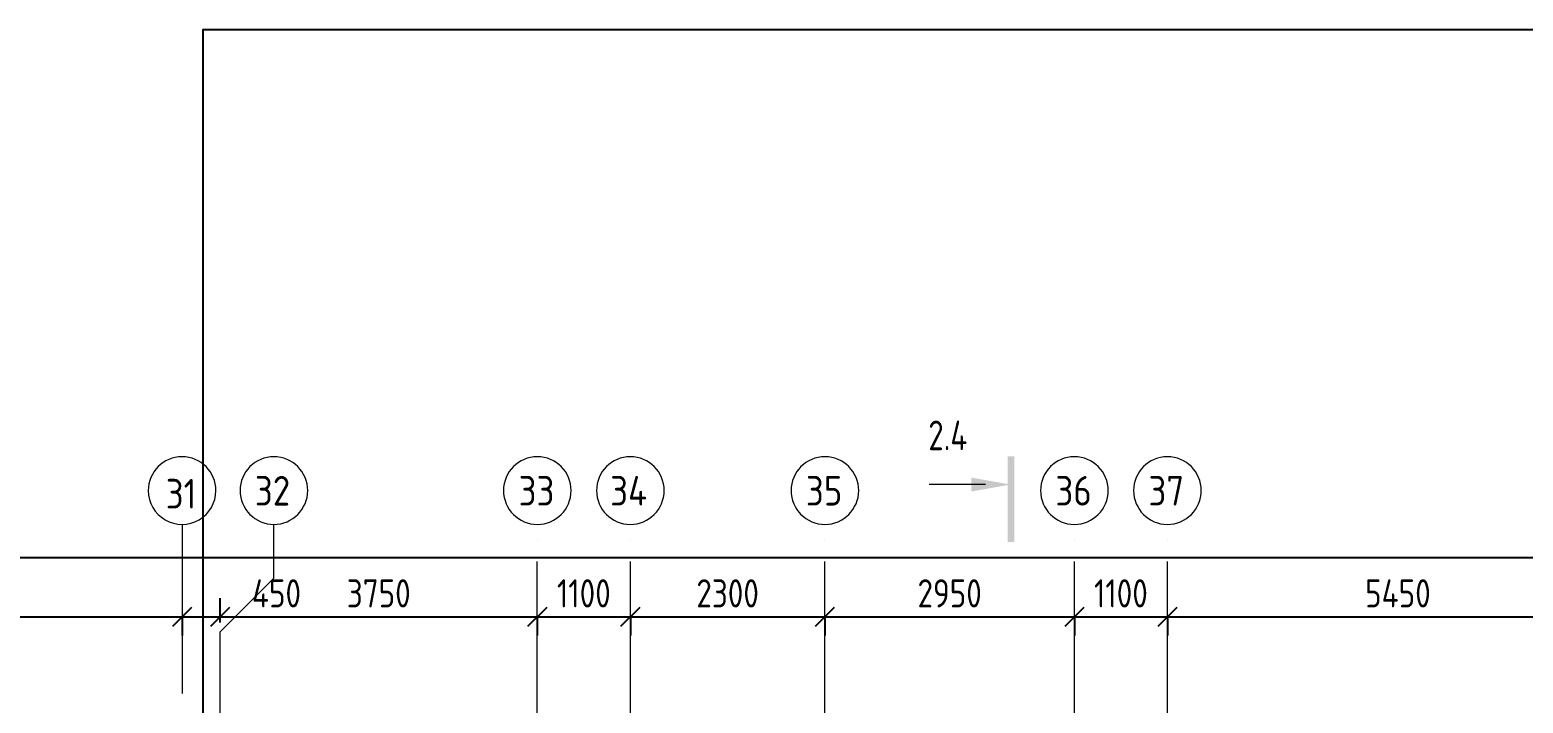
# Model space of a CAD drawing. Header units: millimetres. Extents: x -68946 to 690821, y -552984 to 293768.
# Drawn here: x 139853 to 157509, y -199468 to -191506 of the extents above; entities that cross this region are included whole.
import ezdxf

# ---------------------------------------------------------------- set-up
doc = ezdxf.new("R2010")
doc.units = ezdxf.units.MM
doc.linetypes.add('ADSK_Линия сетки', pattern=[2500, 2000, -250, 0, -250])
doc.linetypes.add('ADSK_Скрыто', pattern=[600, 300, -300])
doc.layers.get('Defpoints').update_dxf_attribs({"color": 250})
for name, color, linetype, lineweight in [('A-____-____-DIMS', 250, 'Continuous', 9), ('G-____-____-SYMB', 250, 'ADSK_Скрыто', 9), ('S-GRID-____-IDEN', 250, 'Continuous', 9), ('S-GRID-____-OTLN', 250, 'Continuous', 9)]:
    doc.layers.add(name, color=color, linetype=linetype, lineweight=lineweight)
doc.styles.add('GOST Common', font='', dxfattribs={"width": 0.9, "height": 350})
doc.styles.add('GOST Common_2', font='', dxfattribs={"width": 0.8, "height": 350})
doc.styles.get("Standard").update_dxf_attribs({"font": 'ГОСТ тип А.ttf'})
doc.styles.get('GOST Common').set_extended_font_data('GOST Common')
doc.styles.get('GOST Common_2').set_extended_font_data('GOST Common')
doc.dimstyles.new('А3', dxfattribs={"dimtxt": 333, "dimasz": 222, "dimexe": 222, "dimexo": 111, "dimgap": 111, "dimtad": 1, "dimtoh": 1, "dimdec": 0, "dimrnd": 0.0015, "dimzin": 0, "dimdsep": 46, "dimtxsty": 'Standard', "dimblk": 'OBLIQUE', "dimcen": 0, "dimclrd": 7, "dimclre": 7, "dimclrt": 7, "dimadec": 0, "dimazin": 0, "dimtfac": 1, "dimtdec": 0, "dimtofl": 0, "dimtmove": 0, "dimatfit": 3, "dimfxl": 1, "dimtolj": 1, "dimtzin": 0, "dimarcsym": 0})

# ---------------------------------------------------------------- blocks, each defined once
blk = doc.blocks.new('Ось сетки - Круг_Ø8 мм-39983606-АР1_Маркировочный план 3 этажа секция 2_3')
at = {"layer": 'S-GRID-____-IDEN'}
for start, end in [(360, 180), (180, 360)]:
    blk.add_arc((0, 0), 4, start, end, dxfattribs=at)
blk = doc.blocks.new('_Oblique')
at = {"color": 0, "linetype": 'ByBlock', "lineweight": -2}
blk.add_line((-0.5, -0.5), (0.5, 0.5), dxfattribs=at)
blk = doc.blocks.new('*D4411')
at = {"layer": 'A-____-____-DIMS', "color": 7, "lineweight": -2, "transparency": 16777216}
for p, q in [((136953, -198447), (141653, -198447)), ((136953, -198458), (136953, -198669)), ((141653, -198458), (141653, -198669))]:
    blk.add_line(p, q, dxfattribs=at)
at = {"layer": 'Defpoints', "color": 0, "lineweight": 30, "transparency": 16777216}
for p in [(136953, -198347), (141653, -198347), (141653, -198447)]:
    blk.add_point(p, dxfattribs=at)
at = {"layer": 'A-____-____-DIMS', "color": 7, "lineweight": -2, "transparency": 16777216, "xscale": 222, "yscale": 222, "zscale": 222, "rotation": 180}
blk.add_blockref('_Oblique', (136953, -198447), dxfattribs=at)
at = {"layer": 'A-____-____-DIMS', "color": 7, "lineweight": -2, "transparency": 16777216, "xscale": 222, "yscale": 222, "zscale": 222}
blk.add_blockref('_Oblique', (141653, -198447), dxfattribs=at)
at = {"layer": 'A-____-____-DIMS', "color": 7, "transparency": 16777216, "insert": (139303, -198170), "char_height": 333, "width": 2.57, "attachment_point": 5}
blk.add_mtext('\\A1;4700', dxfattribs=at)
blk = doc.blocks.new('*D4412')
at = {"layer": 'A-____-____-DIMS', "color": 7, "lineweight": -2, "transparency": 16777216}
for p, q in [((142103, -198513), (142103, -198225)), ((141653, -198447), (142103, -198447)), ((142103, -198447), (143213, -198447)), ((141653, -198458), (141653, -198669))]:
    blk.add_line(p, q, dxfattribs=at)
at = {"layer": 'Defpoints', "color": 0, "lineweight": 30, "transparency": 16777216}
for p in [(141653, -198347), (142103, -198447), (142103, -198624)]:
    blk.add_point(p, dxfattribs=at)
at = {"layer": 'A-____-____-DIMS', "color": 7, "lineweight": -2, "transparency": 16777216, "xscale": 222, "yscale": 222, "zscale": 222, "rotation": 180}
blk.add_blockref('_Oblique', (141653, -198447), dxfattribs=at)
at = {"layer": 'A-____-____-DIMS', "color": 7, "lineweight": -2, "transparency": 16777216, "xscale": 222, "yscale": 222, "zscale": 222}
blk.add_blockref('_Oblique', (142103, -198447), dxfattribs=at)
at = {"layer": 'A-____-____-DIMS', "color": 7, "transparency": 16777216, "insert": (142769, -198170), "char_height": 333, "width": 1.95, "attachment_point": 5}
blk.add_mtext('\\A1;450', dxfattribs=at)
blk = doc.blocks.new('*D4413')
at = {"layer": 'A-____-____-DIMS', "color": 7, "lineweight": -2, "transparency": 16777216}
for p, q in [((142103, -198513), (142103, -198225)), ((142103, -198447), (145853, -198447)), ((145853, -198458), (145853, -198669))]:
    blk.add_line(p, q, dxfattribs=at)
at = {"layer": 'Defpoints', "color": 0, "lineweight": 30, "transparency": 16777216}
for p in [(145853, -198347), (145853, -198447), (142103, -198624)]:
    blk.add_point(p, dxfattribs=at)
at = {"layer": 'A-____-____-DIMS', "color": 7, "lineweight": -2, "transparency": 16777216, "xscale": 222, "yscale": 222, "zscale": 222, "rotation": 180}
blk.add_blockref('_Oblique', (142103, -198447), dxfattribs=at)
at = {"layer": 'A-____-____-DIMS', "color": 7, "lineweight": -2, "transparency": 16777216, "xscale": 222, "yscale": 222, "zscale": 222}
blk.add_blockref('_Oblique', (145853, -198447), dxfattribs=at)
at = {"layer": 'A-____-____-DIMS', "color": 7, "transparency": 16777216, "insert": (143978, -198170), "char_height": 333, "width": 2.48, "attachment_point": 5}
blk.add_mtext('\\A1;3750', dxfattribs=at)
blk = doc.blocks.new('*D4414')
at = {"layer": 'A-____-____-DIMS', "color": 7, "lineweight": -2, "transparency": 16777216}
for p, q in [((145853, -198447), (146953, -198447)), ((145853, -198458), (145853, -198669)), ((146953, -198458), (146953, -198669))]:
    blk.add_line(p, q, dxfattribs=at)
at = {"layer": 'Defpoints', "color": 0, "lineweight": 30, "transparency": 16777216}
for p in [(145853, -198347), (146953, -198347), (146953, -198447)]:
    blk.add_point(p, dxfattribs=at)
at = {"layer": 'A-____-____-DIMS', "color": 7, "lineweight": -2, "transparency": 16777216, "xscale": 222, "yscale": 222, "zscale": 222, "rotation": 180}
blk.add_blockref('_Oblique', (145853, -198447), dxfattribs=at)
at = {"layer": 'A-____-____-DIMS', "color": 7, "lineweight": -2, "transparency": 16777216, "xscale": 222, "yscale": 222, "zscale": 222}
blk.add_blockref('_Oblique', (146953, -198447), dxfattribs=at)
at = {"layer": 'A-____-____-DIMS', "color": 7, "transparency": 16777216, "insert": (146403, -198170), "char_height": 333, "width": 2.11, "attachment_point": 5}
blk.add_mtext('\\A1;1100', dxfattribs=at)
blk = doc.blocks.new('*D4415')
at = {"layer": 'A-____-____-DIMS', "color": 7, "lineweight": -2, "transparency": 16777216}
for p, q in [((146953, -198447), (149253, -198447)), ((146953, -198458), (146953, -198669)), ((149253, -198458), (149253, -198669))]:
    blk.add_line(p, q, dxfattribs=at)
at = {"layer": 'Defpoints', "color": 0, "lineweight": 30, "transparency": 16777216}
for p in [(146953, -198347), (149253, -198347), (149253, -198447)]:
    blk.add_point(p, dxfattribs=at)
at = {"layer": 'A-____-____-DIMS', "color": 7, "lineweight": -2, "transparency": 16777216, "xscale": 222, "yscale": 222, "zscale": 222, "rotation": 180}
blk.add_blockref('_Oblique', (146953, -198447), dxfattribs=at)
at = {"layer": 'A-____-____-DIMS', "color": 7, "lineweight": -2, "transparency": 16777216, "xscale": 222, "yscale": 222, "zscale": 222}
blk.add_blockref('_Oblique', (149253, -198447), dxfattribs=at)
at = {"layer": 'A-____-____-DIMS', "color": 7, "transparency": 16777216, "insert": (148103, -198170), "char_height": 333, "width": 2.48, "attachment_point": 5}
blk.add_mtext('\\A1;2300', dxfattribs=at)
blk = doc.blocks.new('*D4416')
at = {"layer": 'A-____-____-DIMS', "color": 7, "lineweight": -2, "transparency": 16777216}
for p, q in [((149253, -198447), (152203, -198447)), ((149253, -198458), (149253, -198669)), ((152203, -198458), (152203, -198669))]:
    blk.add_line(p, q, dxfattribs=at)
at = {"layer": 'Defpoints', "color": 0, "lineweight": 30, "transparency": 16777216}
for p in [(149253, -198347), (152203, -198347), (152203, -198447)]:
    blk.add_point(p, dxfattribs=at)
at = {"layer": 'A-____-____-DIMS', "color": 7, "lineweight": -2, "transparency": 16777216, "xscale": 222, "yscale": 222, "zscale": 222, "rotation": 180}
blk.add_blockref('_Oblique', (149253, -198447), dxfattribs=at)
at = {"layer": 'A-____-____-DIMS', "color": 7, "lineweight": -2, "transparency": 16777216, "xscale": 222, "yscale": 222, "zscale": 222}
blk.add_blockref('_Oblique', (152203, -198447), dxfattribs=at)
at = {"layer": 'A-____-____-DIMS', "color": 7, "transparency": 16777216, "insert": (150728, -198170), "char_height": 333, "width": 2.48, "attachment_point": 5}
blk.add_mtext('\\A1;2950', dxfattribs=at)
blk = doc.blocks.new('*D4417')
at = {"layer": 'A-____-____-DIMS', "color": 7, "lineweight": -2, "transparency": 16777216}
for p, q in [((152203, -198447), (153303, -198447)), ((152203, -198458), (152203, -198669)), ((153303, -198458), (153303, -198669))]:
    blk.add_line(p, q, dxfattribs=at)
at = {"layer": 'Defpoints', "color": 0, "lineweight": 30, "transparency": 16777216}
for p in [(152203, -198347), (153303, -198347), (153303, -198447)]:
    blk.add_point(p, dxfattribs=at)
at = {"layer": 'A-____-____-DIMS', "color": 7, "lineweight": -2, "transparency": 16777216, "xscale": 222, "yscale": 222, "zscale": 222, "rotation": 180}
blk.add_blockref('_Oblique', (152203, -198447), dxfattribs=at)
at = {"layer": 'A-____-____-DIMS', "color": 7, "lineweight": -2, "transparency": 16777216, "xscale": 222, "yscale": 222, "zscale": 222}
blk.add_blockref('_Oblique', (153303, -198447), dxfattribs=at)
at = {"layer": 'A-____-____-DIMS', "color": 7, "transparency": 16777216, "insert": (152753, -198170), "char_height": 333, "width": 2.11, "attachment_point": 5}
blk.add_mtext('\\A1;1100', dxfattribs=at)
blk = doc.blocks.new('*D4418')
at = {"layer": 'A-____-____-DIMS', "color": 7, "lineweight": -2, "transparency": 16777216}
for p, q in [((153303, -198447), (158753, -198447)), ((153303, -198458), (153303, -198669)), ((158753, -198458), (158753, -198669))]:
    blk.add_line(p, q, dxfattribs=at)
at = {"layer": 'Defpoints', "color": 0, "lineweight": 30, "transparency": 16777216}
for p in [(153303, -198347), (158753, -198347), (158753, -198447)]:
    blk.add_point(p, dxfattribs=at)
at = {"layer": 'A-____-____-DIMS', "color": 7, "lineweight": -2, "transparency": 16777216, "xscale": 222, "yscale": 222, "zscale": 222, "rotation": 180}
blk.add_blockref('_Oblique', (153303, -198447), dxfattribs=at)
at = {"layer": 'A-____-____-DIMS', "color": 7, "lineweight": -2, "transparency": 16777216, "xscale": 222, "yscale": 222, "zscale": 222}
blk.add_blockref('_Oblique', (158753, -198447), dxfattribs=at)
at = {"layer": 'A-____-____-DIMS', "color": 7, "transparency": 16777216, "insert": (156028, -198170), "char_height": 333, "width": 2.57, "attachment_point": 5}
blk.add_mtext('\\A1;5450', dxfattribs=at)
blk = doc.blocks.new('*D4426')
at = {"layer": 'A-____-____-DIMS', "color": 7, "lineweight": -2, "transparency": 16777216}
for p, q in [((97203, -197747), (180803, -197747)), ((97203, -197758), (97203, -197969)), ((180803, -197758), (180803, -197969))]:
    blk.add_line(p, q, dxfattribs=at)
at = {"layer": 'Defpoints', "color": 0, "lineweight": 30, "transparency": 16777216}
for p in [(97203, -197647), (180803, -197647), (180803, -197747)]:
    blk.add_point(p, dxfattribs=at)
at = {"layer": 'A-____-____-DIMS', "color": 7, "lineweight": -2, "transparency": 16777216, "xscale": 222, "yscale": 222, "zscale": 222, "rotation": 180}
blk.add_blockref('_Oblique', (97203, -197747), dxfattribs=at)
at = {"layer": 'A-____-____-DIMS', "color": 7, "lineweight": -2, "transparency": 16777216, "xscale": 222, "yscale": 222, "zscale": 222}
blk.add_blockref('_Oblique', (180803, -197747), dxfattribs=at)
at = {"layer": 'A-____-____-DIMS', "color": 7, "transparency": 16777216, "insert": (139003, -197470), "char_height": 333, "width": 3.1, "attachment_point": 5}
blk.add_mtext('\\A1;83600', dxfattribs=at)
blk = doc.blocks.new('Разрез - Номер вида спереди_3_5 мм-32550530-АР1_Маркировочный план 3 этажа секция 2_3')
at = {"layer": 'G-____-____-SYMB', "linetype": 'Continuous'}
for points in [[(9.8, 0.4), (9.8, -0.39), (-0.33, -0.39), (-0.33, 0.4)], [(2.18, -4.67), (3, 0), (3.82, -4.67)]]:
    blk.add_hatch(color=256, dxfattribs=at).paths.add_polyline_path(points)
at = {"layer": 'G-____-____-SYMB', "linetype": 'Continuous', "lineweight": 20}
blk.add_line((3, -3), (3, -9.66), dxfattribs=at)

msp = doc.modelspace()

# ---------------------------------------------------------------- linework, layer by layer
at = {"color": 1}
msp.add_lwpolyline([(189545.5605, -191505.7893), (141899.2737, -191505.7893), (141899.2737, -264439.6787), (189545.5605, -264439.6787)], close=True, dxfattribs=at)
at = {"layer": 'S-GRID-____-OTLN', "linetype": 'ADSK_Линия сетки'}
for p, q in [((141652.9057, -197353.9241), (141652.9057, -261024.7685)), ((145852.9057, -262294.7685), (145852.9057, -197353.9241)), ((146952.9057, -262294.7685), (146952.9057, -197353.9241)), ((149252.9057, -262294.7685), (149252.9057, -197353.9241)), ((152202.9057, -262294.7685), (152202.9057, -197353.9241)), ((153302.9057, -262294.7685), (153302.9057, -197353.9241)), ((142102.9057, -262294.7685), (142102.9057, -198623.9241))]:
    msp.add_line(p, q, dxfattribs=at)
at = {"layer": 'S-GRID-____-OTLN'}
for p, q in [((142737.9057, -197988.9241), (142737.9057, -197353.9241)), ((142102.9057, -198623.9241), (142737.9057, -197988.9241))]:
    msp.add_line(p, q, dxfattribs=at)

# ---------------------------------------------------------------- block references
at = {"layer": 'G-____-____-SYMB', "linetype": 'Continuous', "lineweight": 40, "xscale": 99.99999999999993, "yscale": 99.99999999999993, "zscale": 99.99999999999993, "rotation": 269.9999999999998}
msp.add_blockref('Разрез - Номер вида спереди_3_5 мм-32550530-АР1_Маркировочный план 3 этажа секция 2_3', (151451.8771, -196583.2831), dxfattribs=at)
at = {"layer": 'S-GRID-____-IDEN', "xscale": 99.99999999999993, "yscale": 99.99999999999993, "zscale": 99.99999999999993, "rotation": 180}
msp.add_blockref('Ось сетки - Круг_Ø8 мм-39983606-АР1_Маркировочный план 3 этажа секция 2_3', (141652.9057, -196953.9241), dxfattribs=at)
at = {"layer": 'S-GRID-____-IDEN', "xscale": 99.99999999999993, "yscale": 99.99999999999993, "zscale": 99.99999999999993}
for p in [(142737.9057, -196953.9241), (145852.9057, -196953.9241), (146952.9057, -196953.9241), (149252.9057, -196953.9241), (152202.9057, -196953.9241), (153302.9057, -196953.9241)]:
    msp.add_blockref('Ось сетки - Круг_Ø8 мм-39983606-АР1_Маркировочный план 3 этажа секция 2_3', p, dxfattribs=at)

# ---------------------------------------------------------------- texts
at = {"layer": 'G-____-____-SYMB', "linetype": 'Continuous', "insert": (150475.2775, -196126.7404), "char_height": 350, "width": 622.1095, "attachment_point": 1, "style": 'GOST Common_2'}
msp.add_mtext('2.4', dxfattribs=at)
at = {"layer": 'S-GRID-____-IDEN', "color": 18, "true_color": 0x000000, "char_height": 350, "attachment_point": 1, "style": 'GOST Common'}
for s, insert, width in [('31', (141459.7864, -196816.6449), 454.556812), ('32', (142513.8751, -196781.3907), 541.139062), ('33', (145632.0251, -196781.3907), 533.923875), ('34', (146714.0251, -196781.3907), 577.215), ('35', (149028.8751, -196781.3907), 541.139062), ('36', (151978.8751, -196781.3907), 541.139062), ('37', (153078.8751, -196781.3907), 541.139062)]:
    msp.add_mtext(s, dxfattribs=dict(at, insert=insert, width=width))

# ---------------------------------------------------------------- dimensions: what is measured, and where the dimension line sits
at = {"layer": 'A-____-____-DIMS'}
for base, p1, p2, picture, middle in [((180802.9057, -197747.3827), (97202.9057, -197647.3978), (180802.9057, -197647.3978), '*D4426', (139002.9057, -197469.8827)), ((141652.9057, -198447.3827), (136952.9057, -198347.3978), (141652.9057, -198347.3978), '*D4411', (139302.9057, -198169.8827)), ((142102.9057, -198447.3827), (141652.9057, -198347.3978), (142102.9057, -198623.9241), '*D4412', (142768.9057, -198169.8827)), ((145852.9057, -198447.3827), (142102.9057, -198623.9241), (145852.9057, -198347.3978), '*D4413', (143977.9057, -198169.8827)), ((146952.9057, -198447.3827), (145852.9057, -198347.3978), (146952.9057, -198347.3978), '*D4414', (146402.9057, -198169.8827)), ((149252.9057, -198447.3827), (146952.9057, -198347.3978), (149252.9057, -198347.3978), '*D4415', (148102.9057, -198169.8827)), ((152202.9057, -198447.3827), (149252.9057, -198347.3978), (152202.9057, -198347.3978), '*D4416', (150727.9057, -198169.8827)), ((153302.9057, -198447.3827), (152202.9057, -198347.3978), (153302.9057, -198347.3978), '*D4417', (152752.9057, -198169.8827)), ((158752.9057, -198447.3827), (153302.9057, -198347.3978), (158752.9057, -198347.3978), '*D4418', (156027.9057, -198169.8827))]:
    dim = msp.add_linear_dim(base=base, p1=p1, p2=p2, dimstyle='А3', dxfattribs=at)
    dim.commit()
    dim.dimension.update_dxf_attribs({"geometry": picture, "text_midpoint": middle})

doc.saveas('drawing.dxf')
